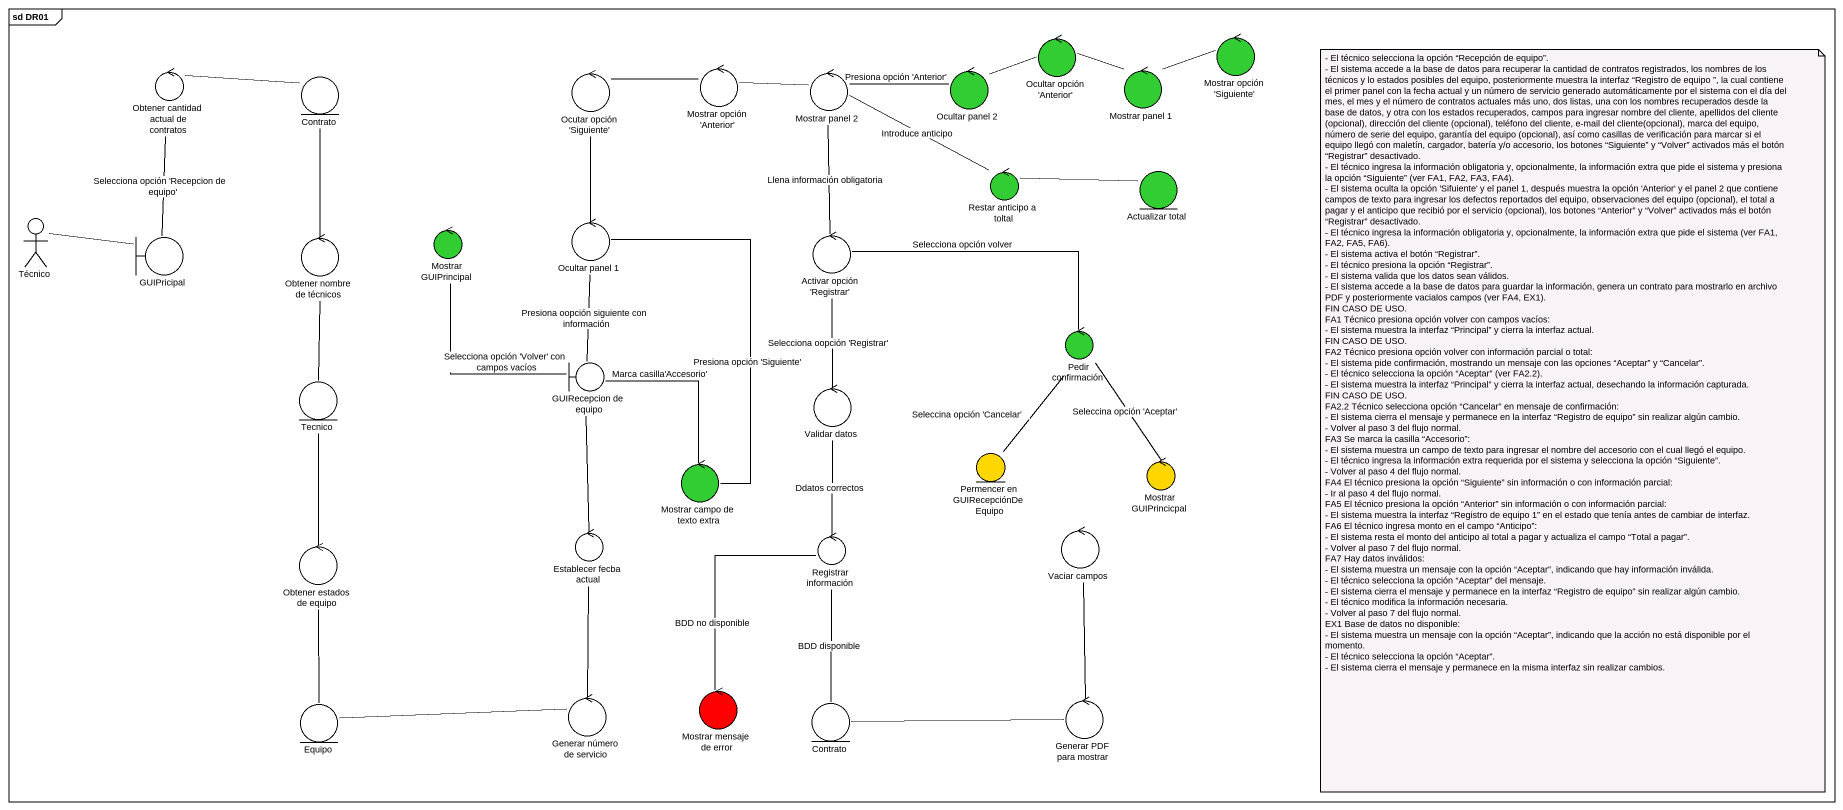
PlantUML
@startuml
mainframe sd DR01
control "Ocultar opción 'Anterior'" as Ocultar_opción_Anterior #32CD32
control "Mostrar opción 'Siguiente'" as Mostrar_opción_Siguiente #32CD32
control "Obtener cantidad actual de contratos" as Obtener_cantidad_actual_de
entity Contrato
control "Ocutar opción 'Siguiente'" as Ocutar_opción_Siguiente
control "Mostrar opción 'Anterior'" as Mostrar_opción_Anterior
control "Mostrar panel 2" as Mostrar_panel_2
control "Ocultar panel 2" as Ocultar_panel_2 #32CD32
control "Mostrar panel 1" as Mostrar_panel_1 #32CD32
control "Restar anticipo a toltal" as Restar_anticipo_a_toltal #32CD32
entity "Actualizar total" as Actualizar_total #32CD32
actor Técnico
boundary GUIPricipal
control "Obtener nombre de técnicos" as Obtener_nombre_de_técnicos
control "Mostrar GUIPrincipal" as Mostrar_GUIPrincipal #32CD32
control "Ocultar panel 1" as Ocultar_panel_1
control "Activar opción 'Registrar'" as Activar_opción_Registrar
control "Pedir confirmación" as Pedir_confirmación #32CD32
entity Tecnico
boundary "GUIRecepcion de equipo" as GUIRecepcion_de_equipo
control "Validar datos" as Validar_datos
control "Mostrar campo de texto extra" as Mostrar_campo_de_texto_extra #32CD32
entity "Permencer en GUIRecepciónDeEquipo" as Permencer_en #FFD700
control "Mostrar GUIPrincicpal" as Mostrar_GUIPrincicpal #FFD700
control "Obtener estados de equipo" as Obtener_estados_de_equipo
control "Establecer fecba actual" as Establecer_fecba_actual
control "Registrar información" as Registrar_información
control "Vaciar campos" as Vaciar_campos
control "Generar número de servicio" as Generar_número_de_servicio
control "Mostrar mensaje de error" as Mostrar_mensaje_de_error #FF0000
entity "Contrato" as Contrato_2
control "Generar PDF para mostrar" as Generar_PDF_para_mostrar
entity Equipo
Ocultar_opción_Anterior -right- Mostrar_panel_1
Contrato -left- Obtener_cantidad_actual_de
Contrato -- Obtener_nombre_de_técnicos
Ocutar_opción_Siguiente -right- Mostrar_opción_Anterior
Mostrar_opción_Anterior -right- Mostrar_panel_2
Mostrar_panel_2 -right- Ocultar_panel_2 : Presiona opción 'Anterior'
Mostrar_panel_2 -- Activar_opción_Registrar : Llena información obligatoria
Ocultar_panel_2 -right- Ocultar_opción_Anterior
Mostrar_panel_1 -right- Mostrar_opción_Siguiente
Restar_anticipo_a_toltal -left- Mostrar_panel_2 : Introduce anticipo
Actualizar_total -left- Restar_anticipo_a_toltal
Técnico -right- GUIPricipal
GUIPricipal -up- Obtener_cantidad_actual_de : Selecciona opción 'Recepcion de equipo'
Obtener_nombre_de_técnicos -- Tecnico
Ocultar_panel_1 -up- Ocutar_opción_Siguiente
Ocultar_panel_1 -- GUIRecepcion_de_equipo : Presiona oopción siguiente con información
Activar_opción_Registrar -right- Pedir_confirmación : Selecciona opción volver
Activar_opción_Registrar -- Validar_datos : Selecciona oopción 'Registrar'
Pedir_confirmación -- Permencer_en : Seleccina opción 'Cancelar'
Pedir_confirmación -- Mostrar_GUIPrincicpal : Seleccina opción 'Aceptar'
Tecnico -- Obtener_estados_de_equipo
GUIRecepcion_de_equipo -up- Mostrar_GUIPrincipal : Selecciona opción 'Volver' con campos vacíos
GUIRecepcion_de_equipo -- Mostrar_campo_de_texto_extra : Marca casilla'Accesorio'
GUIRecepcion_de_equipo -- Establecer_fecba_actual
Validar_datos -- Registrar_información : Ddatos correctos
Mostrar_campo_de_texto_extra -up- Ocultar_panel_1 : Presiona opción 'Siguiente'
Obtener_estados_de_equipo -- Equipo
Registrar_información -- Mostrar_mensaje_de_error : BDD no disponible
Registrar_información -- Contrato_2 : BDD disponible
Vaciar_campos -- Generar_PDF_para_mostrar
Generar_número_de_servicio -up- Establecer_fecba_actual
Generar_PDF_para_mostrar -left- Contrato_2
Equipo -right- Generar_número_de_servicio
note as N1
  - El técnico selecciona la opción “Recepción de equipo”.
  - El sistema accede a la base de datos para recuperar la cantidad de contratos registrados, los nombres de los técnicos y lo estados posibles del equipo, posteriormente muestra la interfaz “Registro de equipo ”, la cual contiene el primer panel con la fecha actual y un número de servicio generado automáticamente por el sistema con el día del mes, el mes y el número de contratos actuales más uno, dos listas, una con los nombres recuperados desde la base de datos, y otra con los estados recuperados, campos para ingresar nombre del cliente, apellidos del cliente (opcional), dirección del cliente (opcional), teléfono del cliente, e-mail del cliente(opcional), marca del equipo, número de serie del equipo, garantía del equipo (opcional), así como casillas de verificación para marcar si el equipo llegó con maletín, cargador, batería y/o accesorio, los botones “Siguiente” y “Volver” activados más el botón “Registrar” desactivado.
  - El técnico ingresa la información obligatoria y, opcionalmente, la información extra que pide el sistema y presiona la opción “Siguiente” (ver FA1, FA2, FA3, FA4).
  - El sistema oculta la opción 'Sifuiente' y el panel 1, después muestra la opción 'Anterior' y el panel 2 que contiene campos de texto para ingresar los defectos reportados del equipo, observaciones del equipo (opcional), el total a pagar y el anticipo que recibió por el servicio (opcional), los botones “Anterior” y “Volver” activados más el botón “Registrar” desactivado.
  - El técnico ingresa la información obligatoria y, opcionalmente, la información extra que pide el sistema (ver FA1, FA2, FA5, FA6).
  - El sistema activa el botón “Registrar”.
  - El técnico presiona la opción “Registrar”.
  - El sistema valida que los datos sean válidos.
  - El sistema accede a la base de datos para guardar la información, genera un contrato para mostrarlo en archivo PDF y posteriormente vacialos campos (ver FA4, EX1).
  FIN CASO DE USO.
  FA1 Técnico presiona opción volver con campos vacíos:
  - El sistema muestra la interfaz “Principal” y cierra la interfaz actual.
  FIN CASO DE USO.
  FA2 Técnico presiona opción volver con información parcial o total:
  - El sistema pide confirmación, mostrando un mensaje con las opciones “Aceptar” y “Cancelar”.
  - El técnico selecciona la opción “Aceptar” (ver FA2.2).
  - El sistema muestra la interfaz “Principal” y cierra la interfaz actual, desechando la información capturada.
  FIN CASO DE USO.
  FA2.2 Técnico selecciona opción “Cancelar” en mensaje de confirmación:
  - El sistema cierra el mensaje y permanece en la interfaz “Registro de equipo” sin realizar algún cambio.
  - Volver al paso 3 del flujo normal.
  FA3 Se marca la casilla “Accesorio”:
  - El sistema muestra un campo de texto para ingresar el nombre del accesorio con el cual llegó el equipo.
  - El técnico ingresa la información extra requerida por el sistema y selecciona la opción “Siguiente”.
  - Volver al paso 4 del flujo normal.
  FA4 El técnico presiona la opción “Siguiente” sin información o con información parcial:
  - Ir al paso 4 del flujo normal.
  FA5 El técnico presiona la opción “Anterior” sin información o con información parcial:
  - El sistema muestra la interfaz “Registro de equipo 1” en el estado que tenía antes de cambiar de interfaz.
  FA6 El técnico ingresa monto en el campo “Anticipo”:
  - El sistema resta el monto del anticipo al total a pagar y actualiza el campo “Total a pagar”.
  - Volver al paso 7 del flujo normal.
  FA7 Hay datos inválidos:
  - El sistema muestra un mensaje con la opción “Aceptar”, indicando que hay información inválida.
  - El técnico selecciona la opción “Aceptar” del mensaje.
  - El sistema cierra el mensaje y permanece en la interfaz “Registro de equipo” sin realizar algún cambio.
  - El técnico modifica la información necesaria.
  - Volver al paso 7 del flujo normal.
  EX1 Base de datos no disponible:
  - El sistema muestra un mensaje con la opción “Aceptar”, indicando que la acción no está disponible por el momento.
  - El técnico selecciona la opción “Aceptar”.
  - El sistema cierra el mensaje y permanece en la misma interfaz sin realizar cambios.
end note
@enduml
